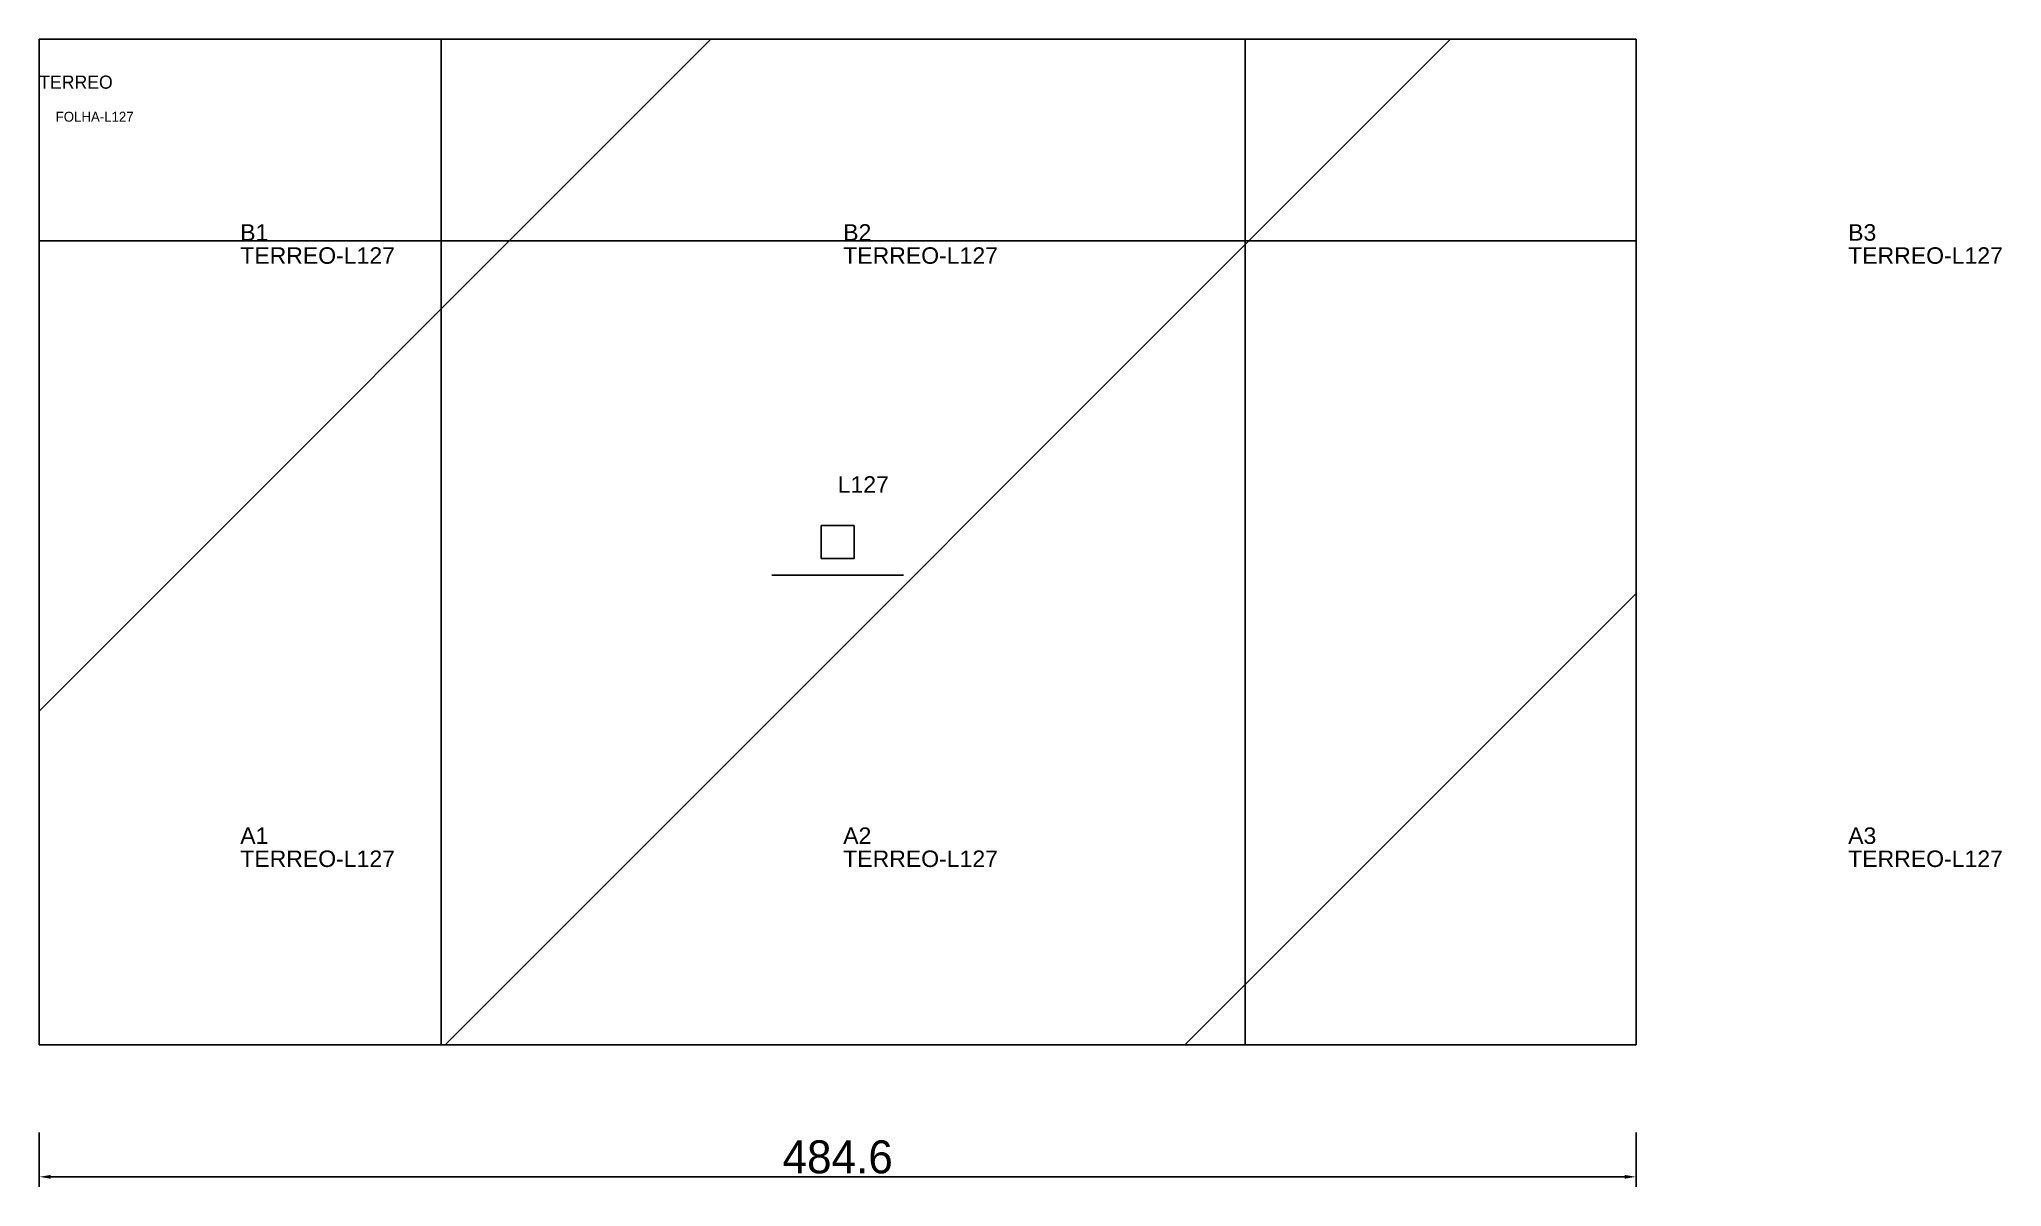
# Model space of a CAD drawing. Header units: metres. Extents: x 222 to 818, y -147 to 202.
import ezdxf

# ---------------------------------------------------------------- set-up
doc = ezdxf.new("R2010")
doc.units = ezdxf.units.M
for name, color, linetype in [('3', 3, 'CONTINUOUS'), ('AUX00', 7, 'CONTINUOUS'), ('COTA', 241, 'CONTINUOUS'), ('FOLHA', 255, 'CONTINUOUS'), ('Hachura', 251, 'CONTINUOUS'), ('NOMENCLATURA', 7, 'CONTINUOUS'), ('Nível', 160, 'CONTINUOUS'), ('Painéis', 200, 'CONTINUOUS'), ('Pilares', 5, 'CONTINUOUS'), ('SARR_2.2x7', 40, 'CONTINUOUS')]:
    doc.layers.add(name, color=color, linetype=linetype)
doc.styles.add('ARIAL', font='Arial.ttf')
doc.styles.add('STR_STANDARD', font='arial.ttf')
doc.dimstyles.new('EZ DXF', dxfattribs={"dimtxt": 10, "dimasz": 3.5, "dimexe": 3, "dimexo": 1.5, "dimgap": 1, "dimtad": 1, "dimdec": 1, "dimdsep": 46, "dimcen": 2.5, "dimazin": 3, "dimtfac": 1, "dimtmove": 0, "dimatfit": 3})

msp = doc.modelspace()

# ---------------------------------------------------------------- hatches: boundary and pattern name
at = {"layer": 'Hachura'}
h = msp.add_hatch(dxfattribs=at)
h.set_pattern_fill('ANSI31', scale=50)
h.paths.add_polyline_path([(222.2, 201.5), (706.85, 201.5), (706.85, -103.61), (222.2, -103.61)])
h = msp.add_hatch(dxfattribs=at)
h.set_pattern_fill('ANSI31', scale=50)
h.paths.add_polyline_path([(222.2, 201.5), (706.85, 201.5), (706.85, -103.61), (222.2, -103.61)])

# ---------------------------------------------------------------- linework, layer by layer
at = {"layer": '3'}
for points in [[(344.2, -103.61), (344.2, 201.5)], [(344.2, -103.61), (344.2, 201.5)], [(588.2, -103.61), (588.2, 201.5)], [(588.2, -103.61), (588.2, 201.5)], [(222.2, 140.39), (706.85, 140.39)], [(222.2, 140.39), (706.85, 140.39)]]:
    msp.add_lwpolyline(points, close=True, dxfattribs=at)
at = {"layer": 'Painéis', "color": 200}
for p, q in [((222.2, 201.5), (706.85, 201.5)), ((222.2, -103.61), (222.2, 201.5)), ((222.2, 201.5), (706.85, 201.5)), ((222.2, -103.61), (222.2, 201.5)), ((706.85, 201.5), (706.85, -103.61)), ((706.85, 201.5), (706.85, -103.61)), ((706.85, -103.61), (222.2, -103.61)), ((706.85, -103.61), (222.2, -103.61))]:
    msp.add_line(p, q, dxfattribs=at)
at = {"layer": 'Pilares'}
msp.add_lwpolyline([(459.52, 43.94), (469.52, 43.94), (469.52, 53.94), (459.52, 53.94)], close=True, dxfattribs=at)
msp.add_lwpolyline([(459.52, 43.94), (469.52, 43.94), (469.52, 53.94), (459.52, 53.94)], close=True, dxfattribs=at)
at = {"layer": 'SARR_2.2x7'}
msp.add_line((444.52, 38.94), (484.52, 38.94), dxfattribs=at)
msp.add_line((444.52, 38.94), (484.52, 38.94), dxfattribs=at)

# ---------------------------------------------------------------- texts
at = {"layer": '3', "style": 'STR_STANDARD'}
for s, p in [('B1', (283.2, 140.39)), ('B1', (283.2, 140.39)), ('B2', (466.2, 140.39)), ('B2', (466.2, 140.39)), ('B3', (771.2, 140.39)), ('B3', (771.2, 140.39)), ('A1', (283.2, -42.61)), ('A1', (283.2, -42.61)), ('A2', (466.2, -42.61)), ('A2', (466.2, -42.61)), ('A3', (771.2, -42.61)), ('A3', (771.2, -42.61))]:
    msp.add_text(s, height=5, dxfattribs=at).set_placement(p)
at = {"layer": 'AUX00', "style": 'STR_STANDARD'}
for p in [(283.2, 133.39), (283.2, 133.39), (466.2, 133.39), (466.2, 133.39), (771.2, 133.39), (771.2, 133.39), (283.2, -49.61), (283.2, -49.61), (466.2, -49.61), (466.2, -49.61), (771.2, -49.61), (771.2, -49.61)]:
    msp.add_text('TERREO-L127', height=5, dxfattribs=at).set_placement(p)
at = {"layer": 'FOLHA'}
msp.add_text('FOLHA-L127', height=3, dxfattribs=at).set_placement((227.2, 176.5))
msp.add_text('FOLHA-L127', height=3, dxfattribs=at).set_placement((227.2, 176.5))
at = {"layer": 'NOMENCLATURA', "insert": (464.52, 68.94), "char_height": 5, "attachment_point": 1, "style": 'ARIAL'}
msp.add_mtext('L127', dxfattribs=at)
msp.add_mtext('L127', dxfattribs=at)
at = {"layer": 'Nível'}
msp.add_text('TERREO', height=4, dxfattribs=at).set_placement((222.2, 186.5))
msp.add_text('TERREO', height=4, dxfattribs=at).set_placement((222.2, 186.5))

# ---------------------------------------------------------------- dimensions: what is measured, and where the dimension line sits
at = {"layer": 'COTA'}
msp.add_linear_dim(base=(222.2, -143.6141), p1=(222.2, -128.6141), p2=(706.8451, -128.6141), dimstyle='EZ DXF', dxfattribs=at).render()
msp.add_linear_dim(base=(222.2, -143.6141), p1=(222.2, -128.6141), p2=(706.8451, -128.6141), dimstyle='EZ DXF', dxfattribs=at).render()

doc.saveas('drawing.dxf')
